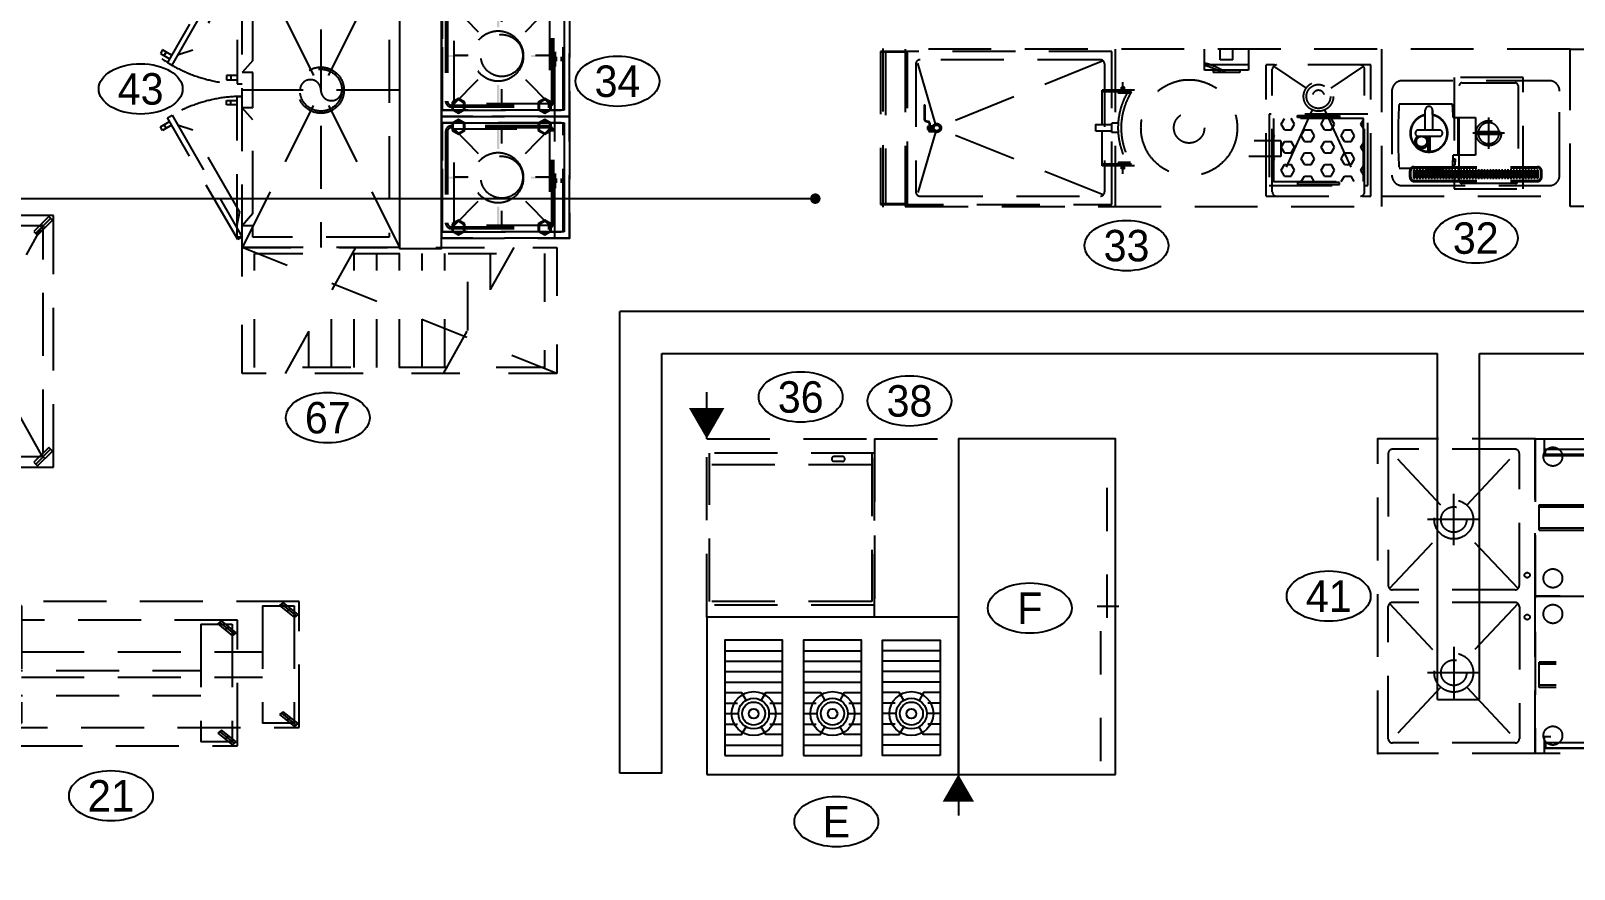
# Model space of a CAD drawing. Header units: millimetres. Extents: x 0 to 253659, y 0 to 59400.
# Drawn here: x 55341 to 62700, y 45451 to 49447 of the extents above; entities that cross this region are included whole.
import ezdxf
from ezdxf.enums import TextEntityAlignment as Align

# ---------------------------------------------------------------- set-up
doc = ezdxf.new("R2010")
doc.units = ezdxf.units.MM
doc.header["$LTSCALE"] = 200
doc.header["$MEASUREMENT"] = 0
for name, pattern in [('DASHDOT', [1, 0.5, -0.25, 0, -0.25]), ('HID', [2.3, 1.5, -0.8]), ('HIDDEN', [2, 1, -1])]:
    doc.linetypes.add(name, pattern=pattern)
doc.layers.get('0').update_dxf_attribs({"linetype": 'CONTINUOUS'})
doc.layers.add('6', color=7, linetype='CONTINUOUS', true_color=0xff99ff)
for name, color, linetype in [('A-벽', 7, 'CONTINUOUS'), ('HD', 3, 'HIDDEN'), ('KC', 1, 'DASHDOT'), ('KI', 4, 'CONTINUOUS'), ('KO', 7, 'CONTINUOUS'), ('MRSG', 9, 'CONTINUOUS'), ('ROOM-LINE', 4, 'CONTINUOUS'), ('TR', 6, 'CONTINUOUS'), ('xref-3F$0$3', 3, 'CONTINUOUS'), ('주방기구', 8, 'CONTINUOUS'), ('주방기구(기존)', 8, 'HID'), ('주방기구(변경)', 9, 'CONTINUOUS'), ('주방기구-기호', 9, 'CONTINUOUS')]:
    doc.layers.add(name, color=color, linetype=linetype)
doc.styles.add('MRS', font='NGULIM.TTF', dxfattribs={"height": 150})
doc.styles.get("Standard").update_dxf_attribs({"font": ''})
doc.styles.get('Standard').set_extended_font_data('Gulim')

# ---------------------------------------------------------------- blocks, each defined once
blk = doc.blocks.new('gas')
at = {"layer": 'MRSG'}
blk.add_line((0, 0), (0, -196.1), dxfattribs=at)
blk.add_lwpolyline([(0, 0, 0, 150, 0), (0, -130, 150, 150, 0)], format="xyseb", dxfattribs=at)
blk = doc.blocks.new('gt3127')
at = {"layer": '주방기구(변경)'}
for p, q in [((86, -160), (362, -160)), ((86, -210), (362, -210)), ((462, -160), (738, -160)), ((462, -210), (738, -210)), ((1114, -160), (838, -160)), ((1114, -210), (838, -210)), ((86, -260), (362, -260)), ((462, -260), (738, -260)), ((1114, -260), (838, -260)), ((86, -310), (362, -310)), ((462, -310), (738, -310)), ((1114, -310), (838, -310)), ((86, -410), (146.2, -410)), ((301.8, -410), (362, -410)), ((462, -410), (522.2, -410)), ((677.8, -410), (738, -410)), ((898.2, -410), (838, -410)), ((1114, -410), (1053.8, -410)), ((86, -460), (151, -460)), ((86, -510), (146.2, -510)), ((297, -460), (362, -460)), ((301.8, -510), (362, -510)), ((462, -460), (527, -460)), ((462, -510), (522.2, -510)), ((673, -460), (738, -460)), ((677.8, -510), (738, -510)), ((903, -460), (838, -460)), ((898.2, -510), (838, -510)), ((1114, -460), (1049, -460)), ((1114, -510), (1053.8, -510)), ((86, -610), (362, -610)), ((462, -610), (738, -610)), ((1114, -610), (838, -610))]:
    blk.add_line(p, q, dxfattribs=at)
for points in [[(0, -750), (1200, -750), (1200, 0), (0, 0)], [(86, -660), (362, -660), (362, -110), (86, -110)], [(462, -660), (738, -660), (738, -110), (462, -110)], [(1114, -660), (838, -660), (838, -110), (1114, -110)]]:
    blk.add_lwpolyline(points, close=True, dxfattribs=at)
for points in [[(86, -360), (166.3, -360), (187.5, -396.8)], [(260.5, -396.8), (281.7, -360), (362, -360)], [(462, -360), (542.3, -360), (563.5, -396.8)], [(636.5, -396.8), (657.7, -360), (738, -360)], [(939.5, -396.8), (918.3, -360), (838, -360)], [(1114, -360), (1033.7, -360), (1012.5, -396.8)], [(86, -560), (166.3, -560), (187.5, -523.2)], [(362, -560), (281.7, -560), (260.5, -523.2)], [(462, -560), (542.3, -560), (563.5, -523.2)], [(738, -560), (657.7, -560), (636.5, -523.2)], [(838, -560), (918.3, -560), (939.5, -523.2)], [(1114, -560), (1033.7, -560), (1012.5, -523.2)]]:
    blk.add_lwpolyline(points, dxfattribs=at)
for centre, radius in [((224, -460), 105), ((600, -460), 105), ((976, -460), 105), ((224, -460), 73), ((224, -460), 55), ((224, -460), 23), ((600, -460), 73), ((600, -460), 55), ((600, -460), 23), ((976, -460), 73), ((976, -460), 55), ((976, -460), 23)]:
    blk.add_circle(centre, radius, dxfattribs=at)
blk.add_blockref('gas', (1200, -750), dxfattribs=at)
blk = doc.blocks.new('gg97')
at = {"layer": '주방기구(기존)'}
for p, q in [((0, -50), (900, -50)), ((15, -640), (885, -640)), ((0, -690), (900, -690)), ((169, -655), (219, -655)), ((169, -675), (219, -675))]:
    blk.add_line(p, q, dxfattribs=at)
blk.add_lwpolyline([(0, -750), (0, 0), (900, 0), (900, -750)], close=True, dxfattribs=at)
blk.add_lwpolyline([(15, -690), (15, -65), (885, -65), (885, -690)], dxfattribs=at)
for centre, start, end in [((169, -665), 90, 270), ((219, -665), 270, 90)]:
    blk.add_arc(centre, 10, start, end, dxfattribs=at)
blk.add_blockref('gas', (900, -750), dxfattribs=at)
blk = doc.blocks.new('A$C42906BEB')
at = {"layer": '주방기구(기존)'}
for p, q in [((750, 0), (0, 0)), ((0, 0), (0, -1200)), ((750, -1200), (750, 0)), ((14.6, -85.4), (85.4, -14.6)), ((58.8, -58.8), (41.2, -41.2)), ((80, -70), (80, -1130)), ((383.9, -589.1), (85.9, -55.9)), ((680, -50), (100, -50)), ((396.1, -589.1), (694.1, -55.9)), ((664.6, -85.4), (735.4, -14.6)), ((708.8, -58.8), (691.2, -41.2)), ((700, -1130), (700, -70)), ((85.9, -1144.1), (383.9, -610.9)), ((694.1, -1144.1), (396.1, -610.9)), ((14.6, -1185.4), (85.4, -1114.6)), ((58.8, -1158.8), (41.2, -1141.2)), ((100, -1150), (680, -1150)), ((664.6, -1185.4), (735.4, -1114.6)), ((708.8, -1158.8), (691.2, -1141.2)), ((0, -1200), (750, -1200))]:
    blk.add_line(p, q, dxfattribs=at)
for points in [[(94.2, -23.5), (76.5, -5.8), (5.8, -76.5), (23.5, -94.2)], [(744.2, -23.5), (726.5, -5.8), (655.8, -76.5), (673.5, -94.2)], [(94.2, -1123.5), (76.5, -1105.8), (5.8, -1176.5), (23.5, -1194.2)], [(744.2, -1123.5), (726.5, -1105.8), (655.8, -1176.5), (673.5, -1194.2)]]:
    blk.add_lwpolyline(points, close=True, dxfattribs=at)
blk.add_circle((390, -600), 12.5, dxfattribs=at)
for centre, start, end in [((100, -70), 90, 180), ((680, -70), 0, 90), ((100, -1130), 180, 270), ((680, -1130), 270, 0)]:
    blk.add_arc(centre, 20, start, end, dxfattribs=at)
blk = doc.blocks.new('A$C2CE80D3A')
at = {"layer": '주방기구(기존)'}
for p, q in [((750, 0), (0, 0)), ((0, -1500), (0, 0)), ((750, 0), (750, -1500)), ((794.9, -80, 1650), (794.9, 0, 1650)), ((2204.9, 0, 1650), (2204.9, -80, 1650)), ((2250, -750), (2250, 0)), ((2250, 0), (3450, 0)), ((3450, -750), (3450, 0)), ((50, -70), (50, -700)), ((300.8, -315.8), (55.9, -55.9)), ((655, -50), (70, -50)), ((424.2, -315.8), (669.1, -55.9)), ((675, -700), (675, -70)), ((799.9, -75, 1580), (799.9, -50, 1580)), ((799.9, -50, 1580), (1524.9, -50, 1580)), ((1474.9, -25, 1580), (1474.9, -50, 1580)), ((2199.9, -25, 1580), (1474.9, -25, 1580)), ((1474.9, -50, 790), (1474.9, -25, 790)), ((1474.9, -25, 790), (2199.9, -25, 790)), ((1474.9, -50, 1580), (2199.9, -50, 1580)), ((1524.9, -50, 1580), (1524.9, -75, 1580)), ((1524.9, -75, 790), (1524.9, -50, 790)), ((2199.9, -50, 1580), (2199.9, -25, 1580)), ((2300, -655), (2300, -70)), ((2780.8, -300.8), (2305.9, -55.9)), ((2320, -50), (3380, -50)), ((3394.1, -55.9), (2919.2, -300.8)), ((3400, -655), (3400, -70)), ((794.9, -80, 860), (2204.9, -80, 860)), ((1524.9, -75, 1580), (799.9, -75, 1580)), ((362.5, -507.6), (362.5, -262.4)), ((2850, -485.1), (2850, -237)), ((770, -315), (2230, -315)), ((770, -325), (2230, -325)), ((2972.6, -362.5), (2727.4, -362.5)), ((485.1, -385), (237, -385)), ((770, -425), (2230, -425)), ((770, -435), (2230, -435)), ((2780.8, -424.2), (2305.9, -669.1)), ((3394.1, -669.1), (2919.2, -424.2)), ((55.9, -714.1), (300.8, -454.2)), ((669.1, -714.1), (424.2, -454.2)), ((655, -720), (70, -720)), ((3380, -675), (2320, -675)), ((50, -1430), (50, -800)), ((55.9, -785.9), (300.8, -1045.8)), ((655, -780), (70, -780)), ((669.1, -785.9), (424.2, -1045.8)), ((675, -800), (675, -1430)), ((3450, -750), (2250, -750)), ((2250, -750), (2250, -1500)), ((2250, -750), (3450, -750)), ((3450, -750), (3450, -1500)), ((2300, -845), (2300, -1430)), ((2490.8, -1075.8), (2305.9, -830.9)), ((2800, -825), (2320, -825)), ((2814.1, -830.9), (2629.2, -1075.8)), ((2820, -845), (2820, -1430)), ((2880, -845), (2880, -1430)), ((2885.9, -830.9), (3070.8, -1075.8)), ((2900, -825), (3380, -825)), ((3209.2, -1075.8), (3394.1, -830.9)), ((3400, -845), (3400, -1430)), ((362.5, -992.4), (362.5, -1237.6)), ((2560, -1014.9), (2560, -1263)), ((3140, -1014.9), (3140, -1263)), ((2230, -1065), (770, -1065)), ((2230, -1075), (770, -1075)), ((485.1, -1115), (237, -1115)), ((2230, -1175), (770, -1175)), ((2682.6, -1137.5), (2437.4, -1137.5)), ((3017.4, -1137.5), (3262.6, -1137.5)), ((300.8, -1184.2), (55.9, -1444.1)), ((424.2, -1184.2), (669.1, -1444.1)), ((2230, -1185), (770, -1185)), ((2490.8, -1199.2), (2305.9, -1444.1)), ((2814.1, -1444.1), (2629.2, -1199.2)), ((2885.9, -1444.1), (3070.8, -1199.2)), ((3209.2, -1199.2), (3394.1, -1444.1)), ((655, -1450), (70, -1450)), ((795.1, -1500, 1650), (795.1, -1420, 1650)), ((2205.1, -1420, 860), (795.1, -1420, 860)), ((800.1, -1450, 1580), (800.1, -1475, 1580)), ((1525.1, -1450, 1580), (800.1, -1450, 1580)), ((1475.1, -1450, 1580), (1475.1, -1425, 1580)), ((1475.1, -1425, 1580), (2200.1, -1425, 1580)), ((1475.1, -1425, 790), (1475.1, -1450, 790)), ((2200.1, -1450, 1580), (1475.1, -1450, 1580)), ((1525.1, -1475, 1580), (1525.1, -1450, 1580)), ((1525.1, -1450, 790), (1525.1, -1475, 790)), ((2200.1, -1425, 1580), (2200.1, -1450, 1580)), ((2205.1, -1420, 1650), (2205.1, -1500, 1650)), ((2320, -1450), (2800, -1450)), ((3380, -1450), (2900, -1450)), ((750, -1500), (0, -1500)), ((800.1, -1475, 1580), (1525.1, -1475, 1580)), ((1525.1, -1475, 790), (800.1, -1475, 790)), ((3450, -1500), (2250, -1500))]:
    blk.add_line(p, q, dxfattribs=at)
for points in [[(750, 0), (2250, 0), (2250, -750), (750, -750)], [(2250, -1500), (750, -1500), (750, -750), (2250, -750)]]:
    blk.add_lwpolyline(points, close=True, dxfattribs=at)
for points in [[(770, -435), (770, -315)], [(2230, -315), (2230, -435)], [(770, -1185), (770, -1065)], [(2230, -1065), (2230, -1185)]]:
    blk.add_lwpolyline(points, dxfattribs=at)
for centre, radius in [((835, -85), 45), ((2165, -85), 45), ((362.5, -385), 92.7), ((2850, -362.5), 92.7), ((362.5, -385), 60.8), ((2850, -362.5), 60.8), ((712.5, -650), 12.4), ((835, -665), 45), ((2165, -665), 45), ((2750, -712.5), 12.4), ((2950, -712.5), 12.4), ((835, -835), 45), ((2165, -835), 45), ((2750, -787.5), 12.4), ((2950, -787.5), 12.4), ((712.5, -850), 12.4), ((362.5, -1115), 92.7), ((362.5, -1115), 60.8), ((2560, -1137.5), 92.7), ((2560, -1137.5), 60.8), ((3140, -1137.5), 92.7), ((3140, -1137.5), 60.8), ((835, -1415), 45), ((2165, -1415), 45)]:
    blk.add_circle(centre, radius, dxfattribs=at)
for centre, start, end in [((70, -70), 90, 180), ((655, -70), 0, 90), ((2320, -70), 90, 180), ((3380, -70), 0, 90), ((2320, -655), 180, 270), ((3380, -655), 270, 0), ((70, -700), 180, 270), ((655, -700), 270, 0), ((70, -800), 90, 180), ((655, -800), 0, 90), ((2320, -845), 90, 180), ((2800, -845), 0, 90), ((2900, -845), 90, 180), ((3380, -845), 0, 90), ((70, -1430), 180, 270), ((655, -1430), 270, 0), ((2320, -1430), 180, 270), ((2800, -1430), 270, 0), ((2900, -1430), 180, 270), ((3380, -1430), 270, 0)]:
    blk.add_arc(centre, 20, start, end, dxfattribs=at)
for p in [(0, 0), (0, 0), (750, 0), (750, 0), (750, 0), (750, 0), (750, 0), (750, 0), (750, 0), (750, 0), (2250, 0), (2250, 0), (2250, 0), (2250, 0), (2250, 0), (2250, 0), (3450, 0), (3450, 0), (2250, 0), (2250, -750), (2250, -750), (2250, -750), (2250, -750), (2250, -750), (2250, -750), (2250, -750), (2250, -750), (3450, -750), (3450, -750), (3450, -750), (3450, -750), (3450, -750), (3450, -750), (3450, -750), (3450, -750), (0, -1500), (0, -1500), (0, -1500), (0, -1500), (0, -1500), (0, -1500), (0, -1500), (2250, -1500), (2250, -1500), (3450, -1500), (3450, -1500), (3450, -1500), (3450, -1500), (3450, -1500), (3450, -1500), (3450, -1500)]:
    blk.add_point(p, dxfattribs=at)
blk = doc.blocks.new('3이동작업대15001', base_point=(192785, 163237.9))
at = {"layer": '주방기구(기존)'}
for p, q in [((192785, 163237.9), (192785, 162637.9)), ((194285, 163237.9), (192785, 163237.9)), ((192808.5, 163233.3), (192790.8, 163219.2)), ((192799.6, 163226.2), (192870.4, 163169.7)), ((192879.2, 163176.7), (192808.5, 163233.3)), ((194208.5, 163233.3), (194190.8, 163219.2)), ((194199.6, 163226.2), (194270.4, 163169.7)), ((194279.2, 163176.7), (194208.5, 163233.3)), ((194285, 162637.9), (194285, 163237.9)), ((192790.8, 163219.2), (192861.5, 163162.6)), ((192960, 163217.9), (192810, 163217.9)), ((192810, 163217.9), (192810, 162657.9)), ((192826.2, 163190.9), (192843.8, 163205)), ((192861.5, 163162.6), (192879.2, 163176.7)), ((192960, 163217.9), (192960, 162657.9)), ((194110, 163217.9), (194260, 163217.9)), ((194110, 163217.9), (194110, 162657.9)), ((194190.8, 163219.2), (194261.5, 163162.6)), ((194226.2, 163190.9), (194243.8, 163205)), ((194260, 163217.9), (194260, 162657.9)), ((194261.5, 163162.6), (194279.2, 163176.7)), ((192960, 162997.9), (194110, 162997.9)), ((192960, 162877.9), (194110, 162877.9)), ((192808.5, 162713.3), (192790.8, 162699.2)), ((192799.6, 162706.2), (192870.4, 162649.7)), ((192879.2, 162656.7), (192808.5, 162713.3)), ((194208.5, 162713.3), (194190.8, 162699.2)), ((194199.6, 162706.2), (194270.4, 162649.7)), ((194279.2, 162656.7), (194208.5, 162713.3)), ((192785, 162637.9), (194285, 162637.9)), ((192790.8, 162699.2), (192861.5, 162642.6)), ((192810, 162657.9), (192960, 162657.9)), ((192826.2, 162670.9), (192843.8, 162685)), ((192861.5, 162642.6), (192879.2, 162656.7)), ((194260, 162657.9), (194110, 162657.9)), ((194190.8, 162699.2), (194261.5, 162642.6)), ((194226.2, 162670.9), (194243.8, 162685)), ((194261.5, 162642.6), (194279.2, 162656.7))]:
    blk.add_line(p, q, dxfattribs=at)
blk = doc.blocks.new('번호21', base_point=(108669, 80139))
at = {"color": 4}
blk.add_ellipse((108669, 80139), major_axis=(200, 0), ratio=0.6, dxfattribs=at)
at = {"style": 'MRS'}
blk.add_text('21', height=150, dxfattribs=at).set_placement((108669, 80139), align=Align.MIDDLE_CENTER)
blk = doc.blocks.new('번호32', base_point=(188432.2, 165015.1))
at = {"color": 4}
blk.add_ellipse((188432.2, 165015.1), major_axis=(200, 0), ratio=0.6, dxfattribs=at)
blk.add_text('32', height=150).set_placement((188432.2, 165015.1), align=Align.MIDDLE_CENTER)
blk = doc.blocks.new('번호33', base_point=(189117.2, 164965.1))
at = {"color": 4}
blk.add_ellipse((189117.2, 164965.1), major_axis=(200, 0), ratio=0.6, dxfattribs=at)
blk.add_text('33', height=150).set_placement((189117.2, 164965.1), align=Align.MIDDLE_CENTER)
blk = doc.blocks.new('번호41', base_point=(187765, 163308.2))
at = {"color": 4}
blk.add_ellipse((187765, 163308.2), major_axis=(200, 0), ratio=0.6, dxfattribs=at)
blk.add_text('41', height=150).set_placement((187765, 163308.2), align=Align.MIDDLE_CENTER)
blk = doc.blocks.new('번호36', base_point=(185234.5, 164448.2))
at = {"color": 4}
blk.add_ellipse((185234.5, 164448.2), major_axis=(200, 0), ratio=0.6, dxfattribs=at)
blk.add_text('36', height=150).set_placement((185234.5, 164448.2), align=Align.MIDDLE_CENTER)
blk = doc.blocks.new('번호43', base_point=(182350.4, 165270.1))
at = {"color": 4}
blk.add_ellipse((182350.4, 165270.1), major_axis=(200, 0), ratio=0.6, dxfattribs=at)
blk.add_text('43', height=150).set_placement((182350.4, 165270.1), align=Align.MIDDLE_CENTER)
blk = doc.blocks.new('A$C05E07A7A')
at = {"layer": '주방기구(기존)'}
for p, q in [((1140, 1500), (390, 0)), ((390, 1500), (1140, 0)), ((765, 1500), (765, 0)), ((368.3, 1462.5), (33.3, 882.3)), ((55, 869.8), (390, 1450)), ((377.5, 1328.4), (363.2, 1403.7, -150)), ((365, 1450), (365, 780)), ((390, 1450), (365, 1450)), ((390, 1450), (368.3, 1462.5)), ((377.5, 1328.4), (154, 941.4)), ((440, 1338.4), (390, 1396.5, -150)), ((440, 1396.5), (390, 1396.5, -150)), ((10, 941.9, 480), (0, 924.6, 480)), ((0, 924.6, 480), (43.3, 899.6, 480)), ((53.3, 916.9, 480), (10, 941.9, 480)), ((27.3, 931.9, 500), (17.3, 914.6, 500)), ((154, 941.4), (81.7, 916.1, -150)), ((440, 891.6), (390, 833.5, -150)), ((33.3, 882.3), (55, 869.8)), ((315, 820, 480), (315, 800, 480)), ((365, 820, 480), (315, 820, 480)), ((335, 820, 500), (335, 800, 500)), ((440, 833.5, -150), (390, 833.5, -150)), ((315, 800, 480), (365, 800, 480)), ((365, 780), (390, 780)), ((1140, 750), (390, 750)), ((315, 700, 480), (365, 700, 480)), ((315, 680, 480), (315, 700, 480)), ((365, 680, 480), (315, 680, 480)), ((335, 680, 500), (335, 700, 500)), ((365, 720), (390, 720)), ((365, 50), (365, 720)), ((440, 666.5, -150), (390, 666.5, -150)), ((440, 608.4), (390, 666.5, -150)), ((0, 575.4, 480), (43.3, 600.4, 480)), ((33.3, 617.7), (55, 630.2)), ((368.3, 37.5), (33.3, 617.7)), ((55, 630.2), (390, 50)), ((10, 558.1, 480), (0, 575.4, 480)), ((53.3, 583.1, 480), (10, 558.1, 480)), ((27.3, 568.1, 500), (17.3, 585.4, 500)), ((154, 558.6), (81.7, 583.9, -150)), ((377.5, 171.6), (154, 558.6)), ((377.5, 171.6), (363.2, 96.3, -150)), ((440, 161.6), (390, 103.5, -150)), ((440, 103.5), (390, 103.5, -150)), ((390, 50), (365, 50)), ((390, 50), (368.3, 37.5)), ((1140, 0), (670, 0))]:
    blk.add_line(p, q, dxfattribs=at)
blk.add_lwpolyline([(1140, 1500), (1140, 0), (390, 0), (390, 1500)], close=True, dxfattribs=at)
for points in [[(440, 1396.5), (440, 1450), (1090, 1450), (1090, 50), (440, 50), (440, 103.5)], [(440, 891.6), (440, 1338.4)], [(440, 666.5), (440, 833.5)], [(440, 161.6), (440, 608.4)]]:
    blk.add_lwpolyline(points, dxfattribs=at)
for radius in [110, 100]:
    blk.add_circle((765, 750), radius, dxfattribs=at)
for centre, radius, start, end in [((390, 1450), 670.5, 235.05352, 270), ((715, 750, 120), 50, 0, 180), ((815, 750, 120), 50, 180, 0), ((390, 50), 670.5, 90, 124.94648)]:
    blk.add_arc(centre, radius, start, end, dxfattribs=at)
blk = doc.blocks.new('wc157')
at = {"layer": 'HD'}
for p, q in [((60, -680), (800, -680)), ((700, -710), (1440, -710))]:
    blk.add_line(p, q, dxfattribs=at)
at = {"layer": 'KC'}
blk.add_line((750, -765.3), (750, -632.1), dxfattribs=at)
at = {"layer": 'KO'}
blk.add_lwpolyline([(0, -750), (1500, -750), (1500, 0), (0, 0)], close=True, dxfattribs=at)
blk = doc.blocks.new('번호34', base_point=(184310.4, 166035.1))
at = {"color": 4}
blk.add_ellipse((184310.4, 166035.1), major_axis=(200, 0), ratio=0.6, dxfattribs=at)
blk.add_text('34', height=150).set_placement((184310.4, 166035.1), align=Align.MIDDLE_CENTER)
blk = doc.blocks.new('A$C4B553FFF')
at = {"layer": '주방기구(기존)'}
for p, q in [((610, 1160, 452), (25, 1160, 452)), ((610, 1160, 412), (610, 580, 412)), ((60, 1100), (175, 983.8)), ((287.5, 1030), (287.5, 1100)), ((400, 983.8), (515, 1100)), ((127.5, 870), (60, 870)), ((515, 870), (447.5, 870)), ((60, 640), (175, 756.2)), ((400, 756.2), (515, 640)), ((287.5, 640), (287.5, 710)), ((610, 580, 452), (25, 580, 452)), ((610, 580, 452), (25, 580, 452)), ((60, 520), (175, 403.8)), ((287.5, 450), (287.5, 520)), ((400, 403.8), (515, 520)), ((610, 580, 412), (610, 0, 412)), ((127.5, 290), (60, 290)), ((515, 290), (447.5, 290)), ((60, 60), (175, 176.2)), ((400, 176.2), (515, 60)), ((287.5, 60), (287.5, 130)), ((610, 0, 452), (25, 0, 452))]:
    blk.add_line(p, q, dxfattribs=at)
at = {"layer": '주방기구(기존)', "extrusion": (1.22463e-16, 1, 3.37424e-32)}
for elevation in [1160, 580, 580, 0]:
    blk.add_lwpolyline([(0, 452), (0, 412), (-610, 412), (-610, 452), (-5, 452)], dxfattribs=dict(at, elevation=elevation))
at = {"layer": '주방기구(기존)'}
for points, elevation in [([(540, 1160), (0, 1160), (0, 580), (540, 580)], 150), ([(585, 610), (5, 610), (5, 1130), (585, 1130)], 422), ([(50.3, 1092.5), (80.6, 1075), (110.9, 1092.5), (110.9, 1127.5), (80.6, 1145), (50.3, 1127.5)], 30), ([(461.7, 1092.5), (492, 1075), (522.3, 1092.5), (522.3, 1127.5), (492, 1145), (461.7, 1127.5)], 30), ([(50.3, 612.5), (80.6, 595), (110.9, 612.5), (110.9, 647.5), (80.6, 665), (50.3, 647.5)], 30), ([(461.7, 612.2), (492, 594.7), (522.3, 612.2), (522.3, 647.2), (492, 664.7), (461.7, 647.2)], 30), ([(540, 580), (0, 580), (0, 0), (540, 0)], 150), ([(585, 30), (5, 30), (5, 550), (585, 550)], 422), ([(50.3, 512.5), (80.6, 495), (110.9, 512.5), (110.9, 547.5), (80.6, 565), (50.3, 547.5)], 30), ([(461.7, 512.5), (492, 495), (522.3, 512.5), (522.3, 547.5), (492, 565), (461.7, 547.5)], 30), ([(50.3, 32.5), (80.6, 15), (110.9, 32.5), (110.9, 67.5), (80.6, 85), (50.3, 67.5)], 30), ([(461.7, 32.2), (492, 14.7), (522.3, 32.2), (522.3, 67.2), (492, 84.7), (461.7, 67.2)], 30)]:
    blk.add_lwpolyline(points, close=True, dxfattribs=dict(at, elevation=elevation))
at = {"layer": '주방기구(기존)', "extrusion": (3.06154e-16, 1, 0)}
for elevation in [1160, 580]:
    blk.add_lwpolyline([(0, 452), (-5, 452), (-5, 452), (0, 452)], close=True, dxfattribs=dict(at, elevation=elevation))
at = {"layer": '주방기구(기존)'}
for points in [[(610, 580), (610, 1160), (0, 1160), (0, 580)], [(54.7, 1095), (80.6, 1080), (106.6, 1095), (106.6, 1125), (80.6, 1140), (54.7, 1125)], [(466, 1095), (492, 1080), (518, 1095), (518, 1125), (492, 1140), (466, 1125)], [(515, 1100), (515, 640), (60, 640), (60, 1100)], [(54.7, 615), (80.6, 600), (106.6, 615), (106.6, 645), (80.6, 660), (54.7, 645)], [(466, 614.7), (492, 599.7), (518, 614.7), (518, 644.7), (492, 659.7), (466, 644.7)], [(610, 0), (610, 580), (0, 580), (0, 0)], [(54.7, 515), (80.6, 500), (106.6, 515), (106.6, 545), (80.6, 560), (54.7, 545)], [(515, 520), (515, 60), (60, 60), (60, 520)], [(466, 515), (492, 500), (518, 515), (518, 545), (492, 560), (466, 545)], [(54.7, 35), (80.6, 20), (106.6, 35), (106.6, 65), (80.6, 80), (54.7, 65)], [(466, 34.7), (492, 19.7), (518, 34.7), (518, 64.7), (492, 79.7), (466, 64.7)]]:
    blk.add_lwpolyline(points, close=True, dxfattribs=at)
at = {"layer": '주방기구(기존)', "elevation": 422}
for points in [[(535.1, 652.3), (535.1, 1087.7, 0.414214), (507.8, 1115), (46.8, 1115, 0.414214), (19.5, 1087.7), (19.5, 652.3, 0.414214), (46.8, 625), (507.8, 625, 0.414214)], [(526.1, 652.3), (526.1, 1087.7, 0.414214), (507.8, 1106), (46.8, 1106, 0.414214), (28.5, 1087.7), (28.5, 652.3, 0.414214), (46.8, 634), (507.8, 634, 0.414214)], [(535.1, 72.3), (535.1, 507.7, 0.414214), (507.8, 535), (46.8, 535, 0.414214), (19.5, 507.7), (19.5, 72.3, 0.414214), (46.8, 45), (507.8, 45, 0.414214)], [(526.1, 72.3), (526.1, 507.7, 0.414214), (507.8, 526), (46.8, 526, 0.414214), (28.5, 507.7), (28.5, 72.3, 0.414214), (46.8, 54), (507.8, 54, 0.414214)]]:
    blk.add_lwpolyline(points, format="xyb", close=True, dxfattribs=at)
at = {"layer": '주방기구(기존)', "extrusion": (1, -3.06154e-16, 0.000816842), "elevation": 547.7}
for points in [[(843.3, 312), (863.3, 312), (863.3, 272), (843.3, 272)], [(263.3, 312), (283.3, 312), (283.3, 272), (263.3, 272)]]:
    blk.add_lwpolyline(points, close=True, dxfattribs=at)
at = {"layer": '주방기구(기존)'}
for centre, radius in [((270.2, 867.5, 435.2), 120), ((287.5, 870), 100), ((270.2, 287.5, 435.2), 120), ((287.5, 290), 100)]:
    blk.add_circle(centre, radius, dxfattribs=at)
at = {"layer": '주방기구(기존)', "extrusion": (1, -3.06154e-16, 0.000816842)}
for centre in [(853.3, 292, 542.7), (273.3, 292, 542.7)]:
    blk.add_circle(centre, 35, dxfattribs=at)
at = {"layer": '주방기구(기존)'}
for p in [(0, 1160), (610, 1160), (0, 580), (0, 580), (610, 580), (610, 580), (0, 0), (610, 0)]:
    blk.add_point(p, dxfattribs=at)
for points in [[(275.2, 1115.3, 435.8), (265.2, 1115.3, 435.8), (275.2, 1004.8, 435.8), (265.2, 1004.8, 435.8)], [(26.4, 872.5, 435.8), (26.4, 862.5, 435.8), (124.2, 872.5, 435.8), (124.2, 862.5, 435.8)], [(530, 872.5, 435.8), (530, 862.5, 435.8), (426.1, 872.5, 435.8), (426.1, 862.5, 435.8)], [(275.2, 625.5, 435.8), (265.2, 625.5, 435.8), (275.2, 730.2, 435.8), (265.2, 730.2, 435.8)], [(275.2, 535.3, 435.8), (265.2, 535.3, 435.8), (275.2, 424.8, 435.8), (265.2, 424.8, 435.8)], [(26.4, 292.5, 435.8), (26.4, 282.5, 435.8), (124.2, 292.5, 435.8), (124.2, 282.5, 435.8)], [(530, 292.5, 435.8), (530, 282.5, 435.8), (426.1, 292.5, 435.8), (426.1, 282.5, 435.8)], [(275.2, 45.5, 435.8), (265.2, 45.5, 435.8), (275.2, 150.2, 435.8), (265.2, 150.2, 435.8)]]:
    blk.add_solid(points, dxfattribs=at)
for points in [[(0, 1160, 412), (0, 1160, 452), (0, 1160, 452)], [(0, 580, 452), (0, 580, 412), (0, 1160, 412), (0, 1160, 452)], [(585, 610, 422), (5, 610, 422), (5, 1130, 422), (585, 1130, 422)], [(572.4, 843.3, 312.4), (572.4, 863.3, 312.4), (572.5, 863.3, 272.4), (572.5, 843.3, 272.4)], [(0, 580, 412), (0, 580, 452), (0, 580, 452)], [(0, 0, 452), (0, 0, 412), (0, 580, 412), (0, 580, 452)], [(585, 30, 422), (5, 30, 422), (5, 550, 422), (585, 550, 422)], [(572.4, 263.3, 312.4), (572.4, 283.3, 312.4), (572.5, 283.3, 272.4), (572.5, 263.3, 272.4)]]:
    blk.add_3dface(points, dxfattribs=at)
for points, invisible_edges in [([(0, 1160, 452), (600, 1160, 452), (570, 1130, 442), (5, 1130, 442)], 10), ([(610, 580, 452), (580, 610, 442), (580, 1130, 442), (610, 1160, 452)], 5), ([(600, 580, 452), (0, 580, 452), (5, 610, 442), (570, 610, 442)], 10), ([(0, 580, 452), (600, 580, 452), (570, 550, 442), (5, 550, 442)], 10), ([(610, 0, 452), (580, 30, 442), (580, 550, 442), (610, 580, 452)], 5), ([(600, 0, 452), (0, 0, 452), (5, 30, 442), (570, 30, 442)], 10)]:
    blk.add_3dface(points, dxfattribs=dict(at, invisible_edges=invisible_edges))
blk = doc.blocks.new('A$C789A1B0B')
at = {"layer": 'HD', "color": 8, "linetype": 'HIDDEN'}
blk.add_lwpolyline([(715, 865), (715, 35), (35, 35), (35, 865)], close=True, dxfattribs=at)
at = {"layer": 'KC', "color": 8, "linetype": 'HIDDEN'}
blk.add_line((750, 900), (0, 0), dxfattribs=at)
at = {"layer": 'KI', "color": 8, "linetype": 'HIDDEN'}
for p, q in [((251.7, 710), (35, 710)), ((493.9, 645), (35, 645)), ((715, 580), (35, 580)), ((715, 515), (35, 515)), ((715, 450), (35, 450)), ((715, 385), (35, 385)), ((715, 320), (35, 320)), ((715, 255), (256.1, 255)), ((715, 190), (498.3, 190))]:
    blk.add_line(p, q, dxfattribs=at)
at = {"layer": 'KO', "color": 8, "linetype": 'HIDDEN'}
for p, q in [((750, 576.2), (0, 777.6)), ((0, 323.8), (750, 122.4))]:
    blk.add_line(p, q, dxfattribs=at)
blk.add_lwpolyline([(0, 0), (0, 900), (750, 900), (750, 0)], close=True, dxfattribs=at)

msp = doc.modelspace()

# ---------------------------------------------------------------- hatches: boundary and pattern name
at = {"layer": '주방기구(기존)'}
h = msp.add_hatch(dxfattribs=at)
h.set_pattern_fill('HEX', color=256, scale=10, style=0)
h.set_pattern_definition([(0, (49602.48, 44740.73), (0, 54.9926), [31.75, -63.5]), (120, (49602.48, 44740.73), (-47.625, -27.4963), [31.75, -63.5]), (60, (49634.23, 44740.73), (-47.625, 27.4963), [31.75, -63.5])])
h.paths.add_polyline_path([(61265.607, 49029.702), (61265.607, 48922.734), (61300.607, 48922.734), (61300.607, 48847.734), (61265.607, 48847.734), (61265.607, 48729.702), (61295.745, 48729.702), (61432.659, 49029.702), (61265.607, 49029.702)])
h.paths.add_polyline_path([(61300.607, 48922.734), (61265.607, 48922.734), (61265.607, 48847.734), (61300.607, 48847.734), (61300.607, 48922.734)], flags=16)
h.paths.add_polyline_path([(61665.469, 48729.702), (61528.556, 49029.702), (61432.659, 49029.702), (61295.745, 48729.702), (61665.469, 48729.702)])
h.paths.add_polyline_path([(61695.607, 49029.702), (61528.556, 49029.702), (61665.469, 48729.702), (61695.607, 48729.702), (61695.607, 49029.702)])

# ---------------------------------------------------------------- linework, layer by layer
at = {"color": 4}
msp.add_ellipse((59530.382, 47683.405), major_axis=(200, 0), ratio=0.6, dxfattribs=at)
at = {"layer": '6'}
msp.add_line((58348.859, 45909.695), (58148.859, 45909.695), dxfattribs=at)
at = {"layer": 'ROOM-LINE'}
msp.add_line((51168.544, 48647.534), (59081.356, 48647.534), dxfattribs=at)
at = {"layer": 'ROOM-LINE', "const_width": 24.875}
msp.add_lwpolyline([(59093.681, 48645.103, -1), (59069.031, 48649.966, -1)], format="xyb", close=True, dxfattribs=at)
at = {"layer": 'TR'}
for p, q in [((58148.859, 45909.695), (58148.859, 48109.695)), ((68448.859, 48109.695), (58148.859, 48109.695)), ((58348.859, 47909.695), (62048.859, 47909.695)), ((58348.859, 45909.695), (58348.859, 47909.695)), ((62048.859, 46259.695), (62048.859, 47909.695)), ((62248.859, 47909.695), (64548.859, 47909.695)), ((62248.859, 46259.695), (62248.859, 47909.695)), ((62048.859, 46259.695), (62248.859, 46259.695))]:
    msp.add_line(p, q, dxfattribs=at)
at = {"layer": 'xref-3F$0$3'}
msp.add_lwpolyline([(57098.859, 51759.695), (57098.859, 48409.695), (57298.859, 48409.695), (57298.859, 51759.695)], dxfattribs=at)
at = {"layer": '주방기구(기존)'}
for p, q in [((59392.111, 49349.695), (59392.111, 48619.696)), ((60495.614, 49349.695), (59392.111, 49349.695)), ((59521.124, 49346.095), (59392.111, 49346.095)), ((59404.111, 49362.812), (59404.111, 48606.825)), ((59416.111, 49346.095), (59416.111, 48623.296)), ((59510.607, 49359.695), (59510.607, 48609.696)), ((62680.607, 49359.695), (59510.607, 49359.695)), ((59521.124, 48619.696), (59521.124, 49349.695)), ((60440.607, 49309.695), (59580.607, 49309.695)), ((60495.614, 48619.696), (60495.614, 49349.695)), ((60510.607, 49359.695), (60510.607, 48609.696)), ((60937.369, 49259.695), (60937.369, 49359.695)), ((61012.369, 49309.695), (61012.369, 49359.695)), ((61072.369, 49309.695), (61012.369, 49309.695)), ((61072.369, 49309.695), (61072.369, 49359.695)), ((61147.369, 49359.695), (61147.369, 49259.695)), ((61780.607, 49359.695), (61780.607, 48609.696)), ((59560.607, 49289.695), (59560.607, 48679.696)), ((59654.647, 49004.901), (59566.465, 49303.838)), ((60454.75, 49303.838), (59680.154, 48992.551)), ((60460.607, 49289.695), (60460.607, 48679.696)), ((61147.369, 49284.766), (60937.369, 49284.766)), ((61147.369, 49259.695), (60937.369, 49259.695)), ((60979.237, 49259.695), (60979.237, 49249.695)), ((61105.5, 49249.695), (60979.237, 49249.695)), ((61105.5, 49259.695), (61105.5, 49249.695)), ((61230.614, 48659.702), (61230.614, 49284.766)), ((61730.601, 49284.766), (61230.614, 49284.766)), ((61260.614, 48679.705), (61260.614, 49264.763)), ((61266.473, 49278.907), (61421.878, 49174.298)), ((61694.742, 49278.907), (61539.337, 49174.298)), ((61700.601, 48679.705), (61700.601, 49264.763)), ((61730.601, 48659.702), (61730.601, 49284.766)), ((60449.585, 48999.696), (60449.585, 49164.696)), ((60602.827, 49164.696), (60449.585, 49164.696)), ((60555.943, 49179.696), (60540.943, 49179.696)), ((60540.943, 49164.696), (60540.943, 49179.696)), ((60548.443, 49164.696), (60548.443, 49202.573)), ((60555.943, 49164.696), (60555.943, 49179.696)), ((61830.607, 49159.695), (61830.607, 48759.695)), ((62580.607, 49209.695), (61880.607, 49209.695)), ((62152.187, 48732.22), (62152.187, 49187.171)), ((62164.685, 49199.67), (62419.658, 49199.67)), ((62432.157, 49187.171), (62432.157, 48732.22)), ((62630.607, 48759.695), (62630.607, 49159.695)), ((59600.171, 49095.207), (59600.171, 49025.632)), ((59600.171, 49095.207), (59603.627, 49095.207)), ((59603.627, 49095.207), (59603.627, 49025.632)), ((60588.938, 49157.196), (60449.585, 49157.196)), ((60584.387, 49149.696), (60524.875, 49149.696)), ((62007.354, 49087.195), (62007.344, 49087.195)), ((62007.395, 49087.195), (62007.354, 49087.195)), ((59606.25, 49017.223), (59620.639, 49012.471)), ((59607.334, 49020.505), (59621.72, 49015.754)), ((61245.607, 49049.702), (61245.607, 48709.702)), ((61715.607, 49049.702), (61245.607, 49049.702)), ((61265.607, 49029.702), (61265.607, 48729.702)), ((61695.607, 49029.702), (61265.607, 49029.702)), ((61451.215, 49070.361), (61266.473, 48665.561)), ((61510, 49070.361), (61694.742, 48665.561)), ((61695.607, 48729.702), (61695.607, 49029.702)), ((61715.607, 48709.702), (61715.607, 49049.702)), ((61863.829, 49079.358), (61863.829, 49079.358)), ((61989.844, 48974.695), (61989.844, 49069.695)), ((62024.844, 49069.695), (62024.844, 48974.695)), ((62024.854, 49069.695), (62024.854, 48974.695)), ((62024.854, 49047.978), (62024.895, 49047.978)), ((62024.895, 49047.978), (62024.895, 49069.695)), ((62121.052, 49079.358), (62121.052, 49079.358)), ((62123.201, 49034.858), (62146.941, 49034.858)), ((62123.201, 49034.857), (62229.054, 49034.857)), ((62144.941, 49034.857), (62144.941, 48854.857)), ((62146.941, 49034.858), (62146.941, 49034.857)), ((62229.054, 49034.857), (62229.054, 48854.857)), ((62292.172, 49034.688), (62292.172, 48884.703)), ((59654.647, 48964.49), (59566.465, 48665.553)), ((59616.472, 48990.394), (59616.472, 48978.997)), ((59617.569, 48992.293), (59621.592, 48992.293)), ((59617.569, 48988.494), (59621.592, 48988.494)), ((59617.569, 48980.897), (59621.592, 48980.897)), ((59617.569, 48977.098), (59621.592, 48977.098)), ((59622.688, 48991.464), (59622.688, 48977.927)), ((59622.964, 48972.495), (59622.964, 48967.428)), ((59622.964, 48972.495), (59629.181, 48972.495)), ((59622.964, 48967.428), (59648.54, 48967.428)), ((59624.346, 49007.344), (59624.346, 48972.495)), ((59627.799, 48995.056), (59624.346, 48995.056)), ((59627.799, 48976.131), (59624.346, 48976.131)), ((59627.799, 49007.345), (59627.799, 48972.495)), ((59629.181, 48995.056), (59642.265, 48995.056)), ((59629.181, 48995.056), (59629.181, 48967.428)), ((59629.181, 48989.53), (59640.104, 48989.53)), ((59629.181, 48979.861), (59640.104, 48979.861)), ((59629.181, 48975.532), (59641.638, 48975.532)), ((60454.75, 48665.553), (59680.154, 48976.84)), ((60494.585, 48999.696), (60419.585, 48999.696)), ((60419.585, 48969.696), (60419.585, 48999.696)), ((60494.585, 48969.696), (60419.585, 48969.696)), ((60449.585, 48804.696), (60449.585, 48969.696)), ((60525.297, 49007.196), (60494.585, 49007.196)), ((60494.585, 48962.196), (60494.585, 49007.196)), ((60525.368, 48962.196), (60494.585, 48962.196)), ((61957.35, 48974.695), (61957.344, 48974.695)), ((61957.35, 48944.695), (61957.344, 48944.695)), ((62057.35, 48974.695), (61957.35, 48974.695)), ((61957.35, 48944.695), (62057.35, 48944.695)), ((62003.86, 48927.695), (62003.86, 48944.695)), ((62010.86, 48944.695), (62010.86, 48872.766)), ((62010.895, 48872.767), (62010.895, 48944.695)), ((62057.354, 48974.695), (62057.35, 48974.695)), ((62057.354, 48944.695), (62057.35, 48944.695)), ((62367.164, 48959.695), (62217.18, 48959.695)), ((62347.166, 48966.695), (62237.178, 48966.695)), ((62237.178, 48966.695), (62237.178, 48952.696)), ((62347.166, 48952.696), (62237.178, 48952.696)), ((62347.166, 48966.695), (62347.166, 48952.696)), ((61300.607, 48922.734), (61174.38, 48922.734)), ((61300.607, 48922.734), (61300.607, 48847.734)), ((61972.359, 48887.195), (61972.375, 48887.195)), ((62003.86, 48872.766), (62003.86, 48911.695)), ((62007.36, 48869.695), (62007.395, 48869.695)), ((60589.614, 48812.196), (60449.585, 48812.196)), ((60603.57, 48804.696), (60449.585, 48804.696)), ((60585.023, 48819.696), (60525.4, 48819.696)), ((60540.943, 48789.696), (60540.943, 48804.696)), ((60555.943, 48789.696), (60540.943, 48789.696)), ((60548.443, 48766.491), (60548.443, 48804.696)), ((60555.943, 48789.696), (60555.943, 48804.696)), ((61300.607, 48847.734), (61149.208, 48847.734)), ((61864.941, 48792.358), (62119.941, 48792.358)), ((61864.941, 48792.358), (61864.941, 48792.358)), ((61935.607, 48799.695), (62525.607, 48799.695)), ((61935.607, 48794.695), (62525.607, 48794.695)), ((61990.979, 48792.356), (61990.979, 48789.356)), ((62028.979, 48789.356), (62028.979, 48792.356)), ((62040.979, 48792.356), (62040.979, 48789.356)), ((62078.979, 48789.356), (62078.979, 48792.356)), ((62119.941, 48792.358), (62119.941, 48792.358)), ((62120.841, 48807.358), (62122.663, 48837.302)), ((62120.841, 48807.358), (62130.822, 48806.75)), ((62122.055, 48827.321), (62132.037, 48826.714)), ((62122.663, 48837.302), (62132.644, 48836.695)), ((62229.054, 48854.857), (62123.201, 48854.857)), ((62132.644, 48836.695), (62130.822, 48806.75)), ((61265.607, 48729.702), (61695.607, 48729.702)), ((61915.607, 48749.695), (61915.607, 48779.695)), ((61920.607, 48749.695), (61920.607, 48779.695)), ((61935.607, 48734.695), (62525.607, 48734.695)), ((61935.607, 48729.695), (62525.607, 48729.695)), ((62062.321, 48764.695), (62098.894, 48764.695)), ((62080.607, 48746.409), (62080.607, 48782.982)), ((62419.658, 48719.721), (62164.685, 48719.721)), ((62540.607, 48749.695), (62540.607, 48779.695)), ((62545.607, 48749.695), (62545.607, 48779.695)), ((59580.607, 48659.696), (60440.607, 48659.696)), ((61230.614, 48659.702), (61730.601, 48659.702)), ((61245.607, 48709.702), (61715.607, 48709.702)), ((61780.607, 48659.695), (62680.607, 48659.695)), ((61880.607, 48709.695), (62580.607, 48709.695)), ((59521.124, 48623.296), (59392.111, 48623.296)), ((59392.111, 48619.696), (60495.614, 48619.696)), ((59510.607, 48609.696), (61780.607, 48609.696))]:
    msp.add_line(p, q, dxfattribs=at)
at = {"layer": '주방기구(기존)', "extrusion": (2.44921e-16, 1, 0)}
for p in [(62119.941, 49097.358), (61864.941, 49097.358)]:
    msp.add_line(p, (61864.941, 49097.358), dxfattribs=at)
at = {"layer": '주방기구(기존)'}
for points in [[(64180.607, 48609.695), (62680.607, 48609.695), (62680.607, 49359.695), (64180.607, 49359.695)], [(62457.172, 49224.695), (62127.172, 49224.695), (62127.172, 48694.695), (62457.172, 48694.695)], [(61380.607, 49035.202), (61380.607, 49044.202), (61580.607, 49044.202), (61580.607, 49035.202)], [(61380.607, 48724.202), (61380.607, 48715.202), (61580.607, 48715.202), (61580.607, 48724.202)], [(61933.107, 48745.695), (61940.107, 48745.695), (61940.107, 48783.695), (61933.107, 48783.695)], [(61947.107, 48745.695), (61954.107, 48745.695), (61954.107, 48783.695), (61947.107, 48783.695)], [(61961.107, 48745.695), (61968.107, 48745.695), (61968.107, 48783.695), (61961.107, 48783.695)], [(61975.107, 48745.695), (61982.107, 48745.695), (61982.107, 48783.695), (61975.107, 48783.695)], [(61989.107, 48745.695), (61996.107, 48745.695), (61996.107, 48783.695), (61989.107, 48783.695)], [(62003.107, 48745.695), (62010.107, 48745.695), (62010.107, 48783.695), (62003.107, 48783.695)], [(62017.107, 48745.695), (62024.107, 48745.695), (62024.107, 48783.695), (62017.107, 48783.695)], [(62031.107, 48745.695), (62038.107, 48745.695), (62038.107, 48783.695), (62031.107, 48783.695)], [(62045.107, 48745.695), (62052.107, 48745.695), (62052.107, 48783.695), (62045.107, 48783.695)], [(62059.107, 48745.695), (62066.107, 48745.695), (62066.107, 48783.695), (62059.107, 48783.695)], [(62073.107, 48745.695), (62080.107, 48745.695), (62080.107, 48783.695), (62073.107, 48783.695)], [(62087.107, 48745.695), (62094.107, 48745.695), (62094.107, 48783.695), (62087.107, 48783.695)], [(62101.107, 48745.695), (62108.107, 48745.695), (62108.107, 48783.695), (62101.107, 48783.695)], [(62115.107, 48745.695), (62122.107, 48745.695), (62122.107, 48783.695), (62115.107, 48783.695)], [(62129.107, 48745.695), (62136.107, 48745.695), (62136.107, 48783.695), (62129.107, 48783.695)], [(62143.107, 48745.695), (62150.107, 48745.695), (62150.107, 48783.695), (62143.107, 48783.695)], [(62157.107, 48745.695), (62164.107, 48745.695), (62164.107, 48783.695), (62157.107, 48783.695)], [(62171.107, 48745.695), (62178.107, 48745.695), (62178.107, 48783.695), (62171.107, 48783.695)], [(62185.107, 48745.695), (62192.107, 48745.695), (62192.107, 48783.695), (62185.107, 48783.695)], [(62199.107, 48745.695), (62206.107, 48745.695), (62206.107, 48783.695), (62199.107, 48783.695)], [(62213.107, 48745.695), (62220.107, 48745.695), (62220.107, 48783.695), (62213.107, 48783.695)], [(62227.107, 48745.695), (62234.107, 48745.695), (62234.107, 48783.695), (62227.107, 48783.695)], [(62241.107, 48745.695), (62248.107, 48745.695), (62248.107, 48783.695), (62241.107, 48783.695)], [(62255.107, 48745.695), (62262.107, 48745.695), (62262.107, 48783.695), (62255.107, 48783.695)], [(62269.107, 48745.695), (62276.107, 48745.695), (62276.107, 48783.695), (62269.107, 48783.695)], [(62283.107, 48745.695), (62290.107, 48745.695), (62290.107, 48783.695), (62283.107, 48783.695)], [(62297.107, 48745.695), (62304.107, 48745.695), (62304.107, 48783.695), (62297.107, 48783.695)], [(62311.107, 48745.695), (62318.107, 48745.695), (62318.107, 48783.695), (62311.107, 48783.695)], [(62325.107, 48745.695), (62332.107, 48745.695), (62332.107, 48783.695), (62325.107, 48783.695)], [(62339.107, 48745.695), (62346.107, 48745.695), (62346.107, 48783.695), (62339.107, 48783.695)], [(62353.107, 48745.695), (62360.107, 48745.695), (62360.107, 48783.695), (62353.107, 48783.695)], [(62367.107, 48745.695), (62374.107, 48745.695), (62374.107, 48783.695), (62367.107, 48783.695)], [(62381.107, 48745.695), (62388.107, 48745.695), (62388.107, 48783.695), (62381.107, 48783.695)], [(62395.107, 48745.695), (62402.107, 48745.695), (62402.107, 48783.695), (62395.107, 48783.695)], [(62409.107, 48745.695), (62416.107, 48745.695), (62416.107, 48783.695), (62409.107, 48783.695)], [(62423.107, 48745.695), (62430.107, 48745.695), (62430.107, 48783.695), (62423.107, 48783.695)], [(62437.107, 48745.695), (62444.107, 48745.695), (62444.107, 48783.695), (62437.107, 48783.695)], [(62451.107, 48745.695), (62458.107, 48745.695), (62458.107, 48783.695), (62451.107, 48783.695)], [(62465.107, 48745.695), (62472.107, 48745.695), (62472.107, 48783.695), (62465.107, 48783.695)], [(62479.107, 48745.695), (62486.107, 48745.695), (62486.107, 48783.695), (62479.107, 48783.695)], [(62493.107, 48745.695), (62500.107, 48745.695), (62500.107, 48783.695), (62493.107, 48783.695)], [(62507.107, 48745.695), (62514.107, 48745.695), (62514.107, 48783.695), (62507.107, 48783.695)], [(62521.107, 48745.695), (62528.107, 48745.695), (62528.107, 48783.695), (62521.107, 48783.695)]]:
    msp.add_lwpolyline(points, close=True, dxfattribs=at)
at = {"layer": '주방기구(기존)', "elevation": -920}
msp.add_lwpolyline([(59763.446, 46652.832), (59363.446, 46652.832), (59363.446, 47502.832), (59763.446, 47502.832)], close=True, dxfattribs=at)
at = {"layer": '주방기구(기존)'}
for centre, radius in [((60863.846, 48985.234), 229.476), ((61480.607, 49134.766), 70.795), ((61480.607, 49134.766), 57.093), ((60863.846, 48985.234), 72.677), ((62292.172, 48959.695), 59.994), ((59660.607, 48984.696), 21.066), ((59660.607, 48984.696), 17.277), ((59660.607, 48984.696), 13.5), ((62080.607, 48764.695), 12.5), ((62080.607, 48764.695), 10)]:
    msp.add_circle(centre, radius, dxfattribs=at)
for centre, radius, start, end in [((59580.607, 49289.695), 20, 90, 180), ((60440.607, 49289.695), 20, 0, 90), ((60863.846, 48985.234), 316.761, 56.6046745, 76.5788611), ((60863.846, 48985.234), 305.791, 59.8649062, 76.0878734), ((61280.617, 49264.763), 20.003, 90, 180), ((61680.598, 49264.763), 20.003, 0, 90), ((61480.607, 49134.766), 29.286, 18.7411664, 161.2588336), ((61880.607, 49159.695), 50, 90, 180), ((62164.685, 49187.171), 12.499, 90, 180), ((62419.658, 49187.171), 12.499, 0, 90), ((62580.607, 49159.695), 50, 0, 90), ((60863.846, 48985.234), 339.261, 151.0029781, 209.2051198), ((60863.846, 48985.234), 376.761, 152.8436078, 154.1183063), ((60863.846, 48985.234), 324.261, 147.9730319, 212.2516364), ((64188.065, 48944.858), 2328.125, 176.2442447, 183.7557553), ((64188.066, 48944.858), 2328.125, 176.2442451, 183.7557549), ((59796.816, 48944.858), 2328.125, 2.21547, 3.7557553), ((59796.816, 48944.858), 2328.125, 2.2154738, 3.7557549), ((59609.027, 49025.632), 8.856, 180, 251.7252145), ((59609.027, 49025.632), 5.4, 180, 251.7252145), ((59618.946, 49007.344), 5.4, 0, 71.7252145), ((59618.943, 49007.345), 8.856, 0, 71.7252145), ((59618.665, 48990.394), 2.193, 120, 240), ((59623.6, 48984.696), 7.128, 147.7957725, 212.2042275), ((59618.665, 48978.997), 2.193, 120, 240), ((59620.495, 48990.394), 2.193, 300, 60), ((59615.56, 48984.696), 7.128, 327.7957725, 32.2042275), ((59620.495, 48978.997), 2.193, 300, 60), ((59623.517, 48991.464), 0.829, 0, 180), ((59623.517, 48977.927), 0.829, 180, 0), ((62292.172, 48959.695), 49.995, 8.0478462, 171.9521538), ((62292.172, 48959.695), 49.995, 188.0478462, 351.9521538), ((60863.846, 48985.234), 376.761, 206.0638182, 207.3405598), ((61935.607, 48779.695), 20, 90, 180), ((61935.607, 48779.695), 15, 90, 180), ((59796.816, 48944.858), 2328.125, 356.2442447, 356.6140651), ((59796.816, 48944.858), 2328.125, 356.2442451, 356.6140643), ((59796.816, 48944.858), 2328.125, 356.8509299, 357.7845215), ((59796.816, 48944.858), 2328.125, 356.850842, 357.7845168), ((62525.607, 48779.695), 20, 0, 90), ((62525.607, 48779.695), 15, 0, 90), ((61880.607, 48759.695), 50, 180, 270), ((61935.607, 48749.695), 20, 180, 270), ((61935.607, 48749.695), 15, 180, 270), ((62164.685, 48732.22), 12.499, 180, 270), ((62419.658, 48732.22), 12.499, 270, 0), ((62525.607, 48749.695), 15, 270, 0), ((62525.607, 48749.695), 20, 270, 0), ((62580.607, 48759.695), 50, 270, 0), ((59580.607, 48679.696), 20, 180, 270), ((60440.607, 48679.696), 20, 270, 0), ((61280.617, 48679.705), 20.003, 180, 270), ((61680.598, 48679.705), 20.003, 270, 0)]:
    msp.add_arc(centre, radius, start, end, dxfattribs=at)
for centre, major_axis, ratio, start_param, end_param in [((62007.344, 49069.695), (0, -17.5), 0.99999998, 1.57079633, 4.71238898), ((62007.354, 49069.695), (0, -17.5), 0.99999998, 1.57079633, 3.14159266), ((62007.354, 49069.695), (0, 17.5), 0.99999998, -1.57079632, 0), ((62007.395, 49069.695), (0, -17.5), 0.99999998, 1.57079633, 3.13786727), ((62007.36, 48959.695), (0, -90), 0.99999998, -2.94572505, 1.57079633), ((62007.36, 48959.695), (0, -87), 0.99999998, -2.93887857, -0.04024074), ((62007.36, 48959.695), (0, -87), 0.99999998, 0.04024075, 2.93912678), ((62007.36, 48959.695), (0, -90), 0.99999998, 1.57079633, 2.9459016), ((62007.395, 48959.695), (0, 90), 0.99999998, -1.57079633, -0.19569105), ((61972.359, 48919.695), (0, -32.5), 0.99999998, -2.48690949, 1.57079633), ((61957.344, 48959.695), (-15, 0), 0.99999998, -1.57079633, 1.57079632), ((61957.35, 48959.695), (-15, 0), 0.99999998, -1.57079633, 1.57079632), ((61972.359, 48919.695), (0, -32.5), 0.99999998, 1.57079633, 2.44843275), ((62007.395, 48959.695), (0, 90), 0.99999998, -3.14086827, -1.57079633), ((62057.35, 48959.695), (15, 0), 0.99999998, -1.57079632, 1.57079633), ((62057.354, 48959.695), (0, 15), 0.99999998, -3.14159265, 0), ((62009.979, 48792.356), (19, 0), 0.0000185, 0, 3.14159265), ((62059.979, 48792.356), (19, 0), 0.0000185, 0, 3.14159265)]:
    msp.add_ellipse(centre, major_axis=major_axis, ratio=ratio, start_param=start_param, end_param=end_param, dxfattribs=at)
for centre, major_axis, ratio in [((61972.359, 48919.695), (0, -25), 0.99999998), ((62009.979, 48789.356), (19, 0), 0.0000185), ((62059.979, 48789.356), (19, 0), 0.0000185)]:
    msp.add_ellipse(centre, major_axis=major_axis, ratio=ratio, dxfattribs=at)
msp.add_point((60419.585, 48999.696), dxfattribs=at)
at = {"layer": '주방기구-기호', "color": 4}
for centre in [(56756.587, 47603.514, 920), (60103.912, 46695.708), (59181.71, 45677.757, 920)]:
    msp.add_ellipse(centre, major_axis=(200, 0), ratio=0.6, dxfattribs=at)

# ---------------------------------------------------------------- block references
for name, p in [('번호34', (58138.046, 49207.432)), ('번호43', (55864.368, 49170.738))]:
    msp.add_blockref(name, p)
at = {"layer": '6'}
for name, p in [('A$C05E07A7A', (55958.908, 48414.695)), ('A$C4B553FFF', (57298.859, 48459.696))]:
    msp.add_blockref(name, p, dxfattribs=at)
at = {"layer": '6', "xscale": 0.7999999999883585, "yscale": 1.666666666686069, "rotation": 270}
msp.add_blockref('A$C789A1B0B', (56348.86, 48414.696), dxfattribs=at)
at = {"layer": '6', "xscale": 1.066666666666606, "rotation": 90}
msp.add_blockref('wc157', (59763.446, 45902.832, -920), dxfattribs=at)
at = {"layer": '주방기구'}
for p in [(55120.704, 46726.578), (54826.362, 46638.947)]:
    msp.add_blockref('3이동작업대15001', p, dxfattribs=at)
at = {"layer": '주방기구(기존)'}
for name, p in [('A$C42906BEB', (54699.399, 48567.832)), ('A$C2CE80D3A', (61763.446, 47502.832, -920))]:
    msp.add_blockref(name, p, dxfattribs=at)
at = {"layer": '주방기구(기존)', "xscale": 0.8888888888886868, "yscale": 1.133333333333326, "rotation": 180}
msp.add_blockref('gg97', (59363.446, 46652.832, -920), dxfattribs=at)
at = {"layer": '주방기구(변경)'}
msp.add_blockref('gt3127', (58563.446, 46652.832, -920), dxfattribs=at)
at = {"layer": '주방기구-기호'}
for name, p in [('번호32', (62230.607, 48459.695)), ('번호33', (60565.347, 48423.58)), ('번호36', (59011.75, 47702.14)), ('번호41', (61529.517, 46752.832)), ('번호21', (55722.827, 45801.031))]:
    msp.add_blockref(name, p, dxfattribs=at)

# ---------------------------------------------------------------- texts
msp.add_text('38', height=150).set_placement((59530.382, 47683.405), align=Align.MIDDLE_CENTER)
at = {"layer": 'A-벽', "insert": (56860.275, 56025.894), "char_height": 20000, "attachment_point": 1}
msp.add_mtext_dynamic_manual_height_columns('2', width=367.11901, gutter_width=12.5, heights=[0], dxfattribs=at)
at = {"layer": '주방기구-기호'}
for s, p in [('67', (56756.587, 47603.514, 920)), ('F', (60103.912, 46695.708)), ('E', (59181.71, 45677.757, 920))]:
    msp.add_text(s, height=150, dxfattribs=at).set_placement(p, align=Align.MIDDLE_CENTER)

doc.saveas('drawing.dxf')
